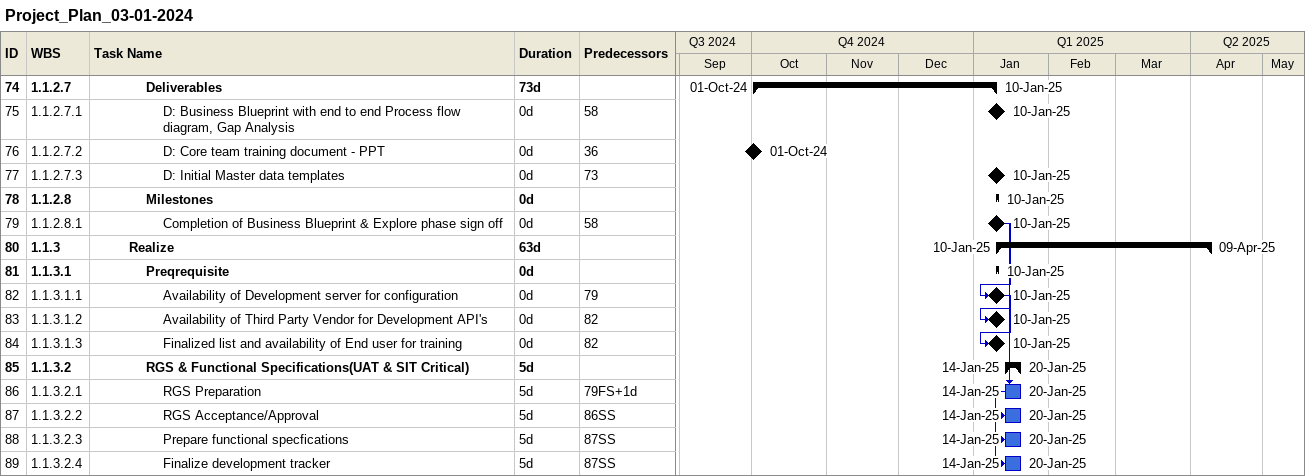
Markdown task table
Project_Plan_03-01-2024

| ID | WBS | Task | Duration | Start | Finish | Predecessors |
|---|---|---|---|---|---|---|
| 74 | 1.1.2.7 | **Deliverables** | 73d | 2024-10-01 | 2025-01-10 |  |
| 75 | 1.1.2.7.1 | D: Business Blueprint with end to end Process flow diagram, Gap Analysis | 0d | 2025-01-10 | 2025-01-10 | 58 |
| 76 | 1.1.2.7.2 | D: Core team training document - PPT | 0d | 2024-10-01 | 2024-10-01 | 36 |
| 77 | 1.1.2.7.3 | D: Initial Master data templates | 0d | 2025-01-10 | 2025-01-10 | 73 |
| 78 | 1.1.2.8 | **Milestones** | 0d | 2025-01-10 | 2025-01-10 |  |
| 79 | 1.1.2.8.1 | Completion of Business Blueprint & Explore phase sign off | 0d | 2025-01-10 | 2025-01-10 | 58 |
| 80 | 1.1.3 | **Realize** | 63d | 2025-01-10 | 2025-04-09 |  |
| 81 | 1.1.3.1 | **Preqrequisite** | 0d | 2025-01-10 | 2025-01-10 |  |
| 82 | 1.1.3.1.1 | Availability of Development server for configuration | 0d | 2025-01-10 | 2025-01-10 | 79 |
| 83 | 1.1.3.1.2 | Availability of Third Party Vendor for Development API's | 0d | 2025-01-10 | 2025-01-10 | 82 |
| 84 | 1.1.3.1.3 | Finalized list and availability of End user for training | 0d | 2025-01-10 | 2025-01-10 | 82 |
| 85 | 1.1.3.2 | **RGS & Functional Specifications(UAT & SIT Critical)** | 5d | 2025-01-14 | 2025-01-20 |  |
| 86 | 1.1.3.2.1 | RGS Preparation | 5d | 2025-01-14 | 2025-01-20 | 79FS+1d |
| 87 | 1.1.3.2.2 | RGS Acceptance/Approval | 5d | 2025-01-14 | 2025-01-20 | 86SS |
| 88 | 1.1.3.2.3 | Prepare functional specfications | 5d | 2025-01-14 | 2025-01-20 | 87SS |
| 89 | 1.1.3.2.4 | Finalize development tracker | 5d | 2025-01-14 | 2025-01-20 | 87SS |
